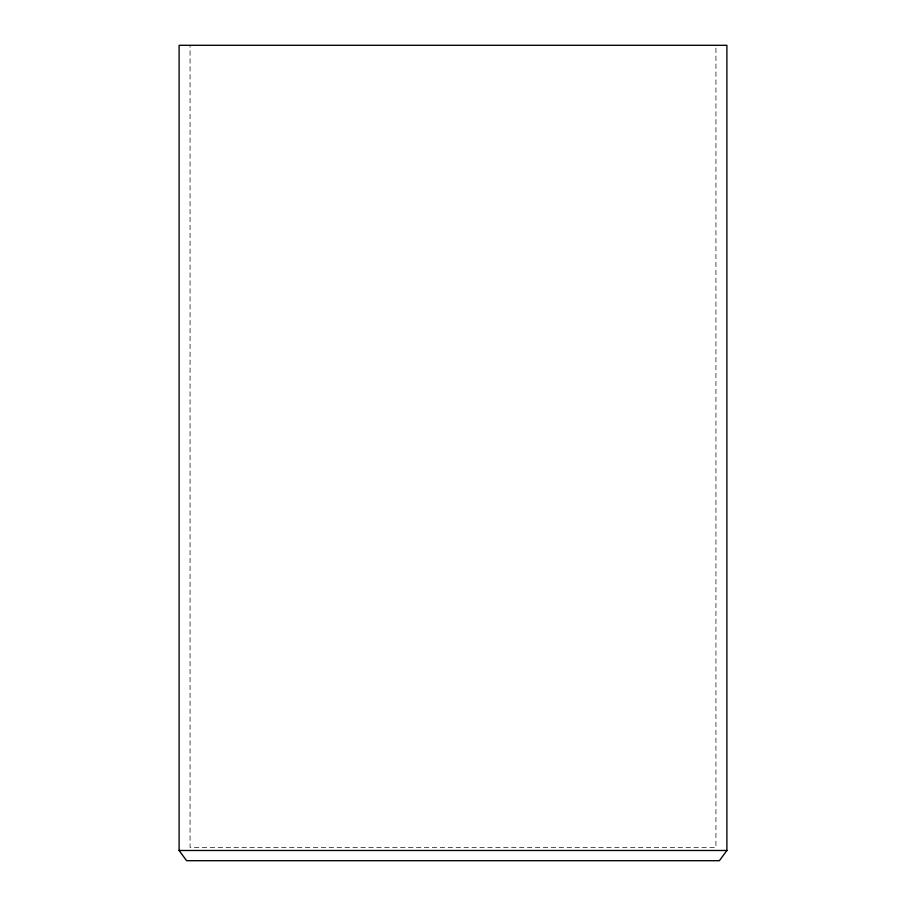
<?xml version="1.0" encoding="UTF-8"?>
<svg xmlns="http://www.w3.org/2000/svg" width="906" height="906" viewBox="0 0 906 906"><rect width="100%" height="100%" fill="white"/><g stroke="black" fill="none" stroke-linecap="round" stroke-linejoin="round"><path stroke-width="0.68" stroke-dasharray="4.53 3.4" d="M715.933 48.131L715.933 847.438L190.067 847.438L190.067 45.3"/><path stroke-width="1.36" d="M726.895 850.485L719.387 860.7L186.613 860.7L179.105 850.485L179.105 45.3L726.895 45.3L726.895 850.485L179.105 850.485"/></g></svg>
